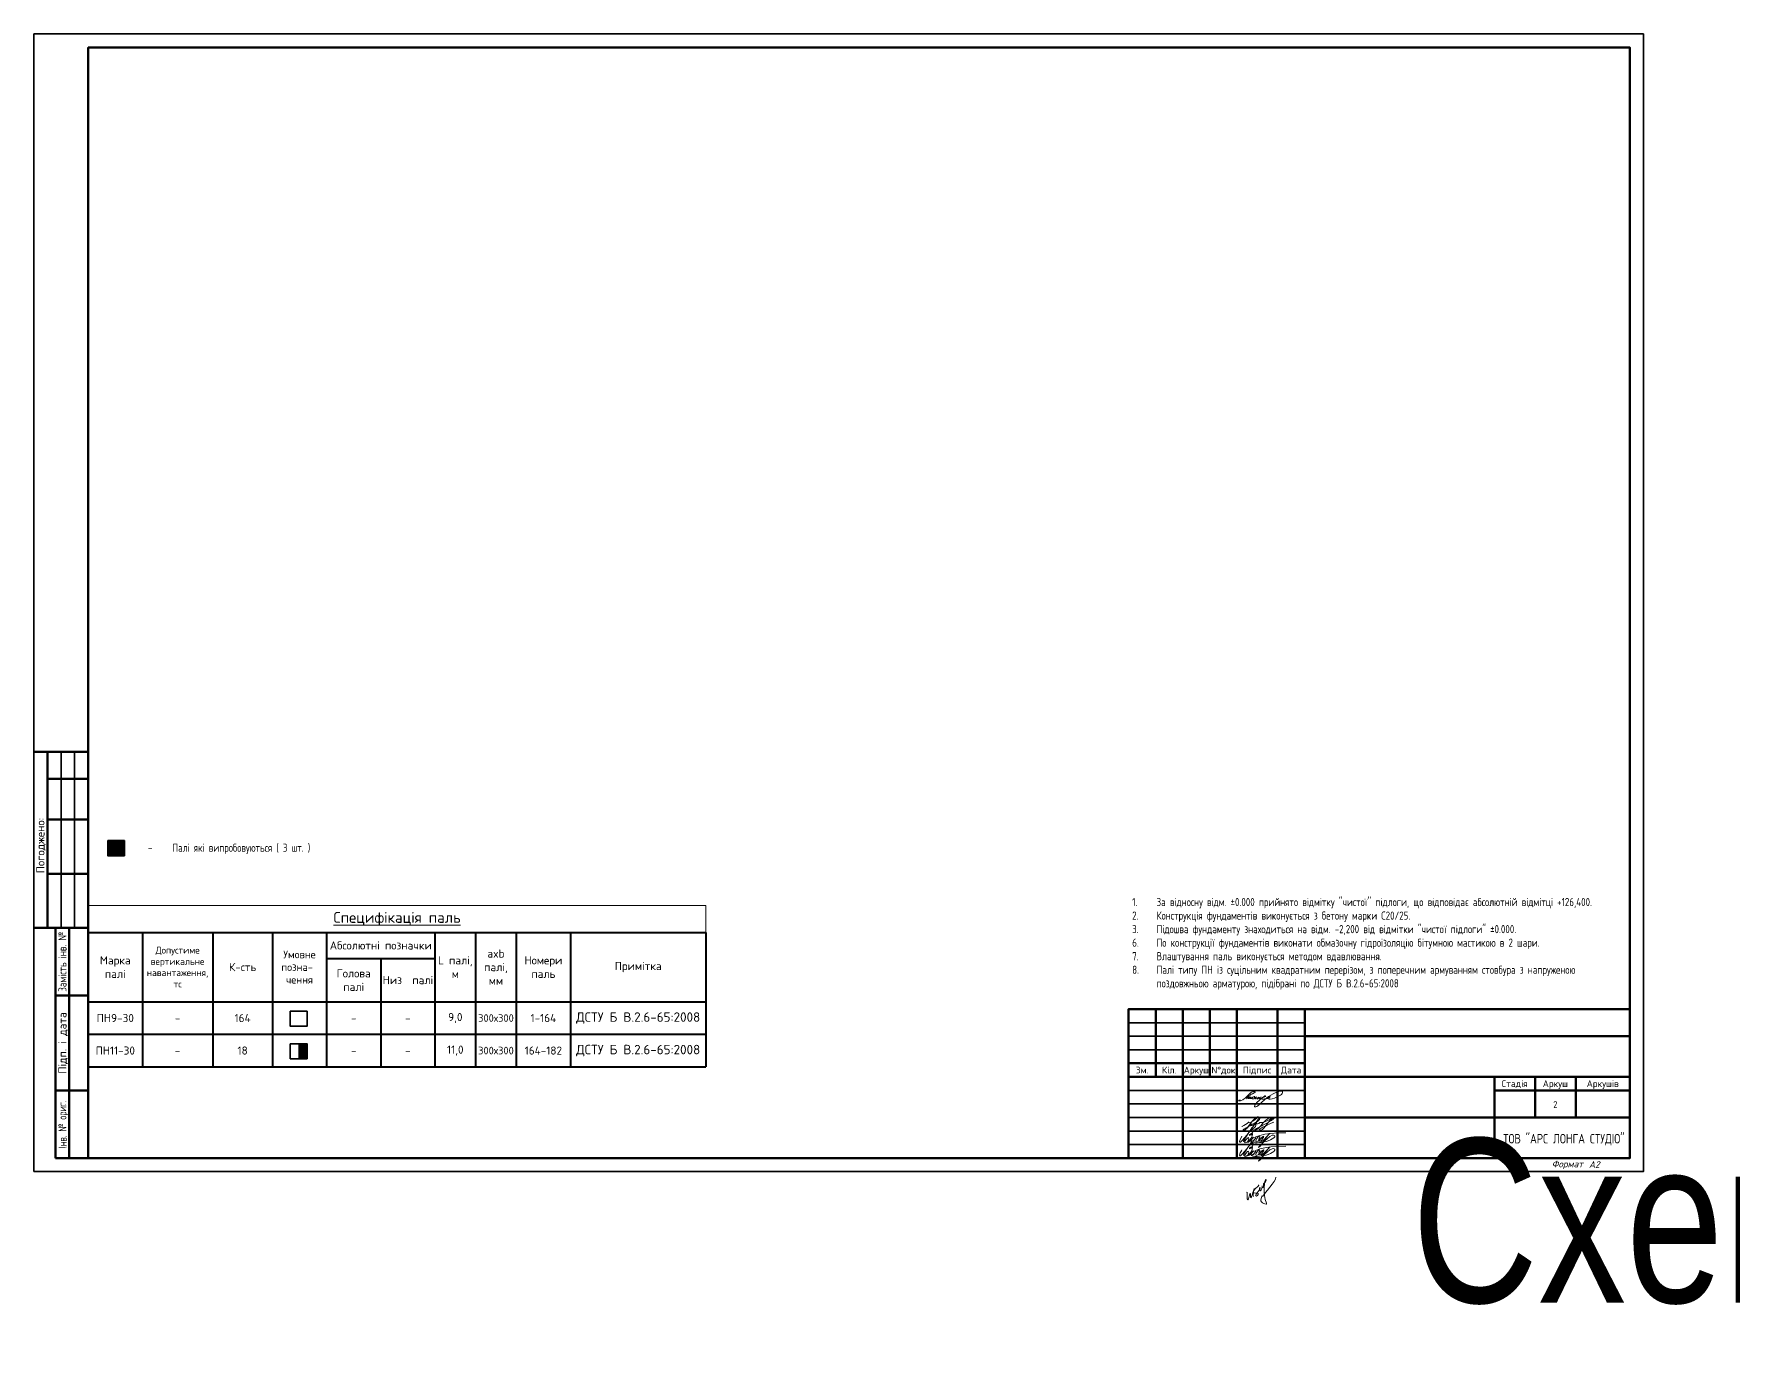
# Paper-space layout 'Схема розміщення паль' of a CAD drawing. Header units: millimetres. Extents: x 138 to 1393, y -67 to 418.
# Drawn here: x 138 to 765, y -67 to 418 of the extents above; entities that cross this region are included whole.
import ezdxf
from ezdxf.enums import TextEntityAlignment as Align

# ---------------------------------------------------------------- set-up
doc = ezdxf.new("R2018")
doc.units = ezdxf.units.MM
doc.layers.get('0').update_dxf_attribs({"lineweight": 0})
doc.layers.add('_U+0421_U+043B_U+043E_U+0439 1', color=7, linetype='Continuous')
doc.layers.add('signature', color=7, linetype='Continuous')
doc.layers.add('КС_стіни', color=250, linetype='Continuous', lineweight=30)
doc.layers.add('Лоток', color=3, linetype='Continuous', lineweight=40)
doc.styles.add('2.5', font='isocpeur.TTF', dxfattribs={"width": 0.8, "height": 2.5})
doc.styles.add('GOST 2.304', font='isocpeur.TTF')
doc.styles.get("Standard").update_dxf_attribs({"font": 'isocpeur.TTF'})
doc.styles.add('Аннотативный', font='isocpeur.TTF')
doc.styles.add('ГОСТ 2.304', font='CS_Gost2304.shx')

# ---------------------------------------------------------------- blocks, each defined once
blk = doc.blocks.new('Форматы - Украина1')
at = {"lineweight": 50}
for points in [[(-190, 5), (-190, 60)], [(-190, 60), (-5, 60)], [(-5, 60), (-5, 5), (-190, 5)], [(-180, 60), (-180, 35)], [(-170, 60), (-170, 5)], [(-160, 60), (-160, 35)], [(-150, 60), (-150, 5)], [(-135, 60), (-135, 5)], [(-125, 5), (-125, 60)], [(-5, 50), (-125, 50)], [(-190, 40), (-125, 40)], [(-5, 35), (-190, 35)], [(-55, 35), (-55, 5)], [(-40, 35), (-40, 20)], [(-25, 35), (-25, 20)], [(-5, 30), (-55, 30)], [(-5, 20), (-125, 20)]]:
    blk.add_lwpolyline(points, dxfattribs=at)
for points in [[(-190, 55), (-125, 55)], [(-190, 50), (-125, 50)], [(-190, 45), (-125, 45)], [(-190, 30), (-125, 30)], [(-125, 25), (-190, 25)], [(-190, 20), (-125, 20)], [(-190, 15), (-125, 15)], [(-190, 10), (-125, 10)]]:
    blk.add_lwpolyline(points)
at = {"linetype": 'Continuous', "style": '2.5'}
for s, p in [('Зм.', (-185, 37.5)), ('Кіл.', (-175, 37.5)), ('Аркуш', (-165, 37.5)), ('N%%dдок', (-155, 37.5)), ('Підпис', (-142.62, 37.5)), ('Дата', (-130, 37.5)), ('Стадія', (-47.5, 32.5)), ('Аркуш', (-32.5, 32.5)), ('Аркушів', (-15, 32.5))]:
    blk.add_text(s, height=2.5, dxfattribs=at).set_placement(p, align=Align.MIDDLE_CENTER)
at = {"ltscale": 50, "insert": (-29.36, 13.92), "char_height": 3.5, "width": 47.5768, "attachment_point": 2, "style": 'ГОСТ 2.304'}
blk.add_mtext('{\\fISOCPEUR|b0|i0|c204|p34;\\W0.8;ТОВ "АРС ЛОНГА СТУДІО" }', dxfattribs=at)
at = {"color": 6, "linetype": 'ByBlock', "lineweight": 30, "width": 0.8}
for tag, height, p in [('НОМЕРДОГОВОРА', 2.5, (-64.29, 55.11)), ('НАЗВАНИЕОБЪЕКТА', 2.5, (-64.29, 42.21)), ('ГАП', 2.5, (-180.25, 27.44)), ('ГАП', 2.5, (-160.25, 27.44)), ('КОМПЛЕКТЧЕРТЕЖЕЙ', 2.5, (-90.03, 27.53)), ('СТАДИЯ', 2.5, (-47.39, 24.88)), ('ПЕРЕВІРИВ', 2.5, (-180.25, 12.44)), ('РОЗРОБИВ', 2.5, (-180.25, 17.44)), ('ВИКОНАВЕЦЬ', 2.3, (-160.25, 17.44)), ('ПРОВЕРЯЮЩИЙ', 2, (-160.25, 12.44)), ('ПЕРЕВІРИВ', 2.5, (-180.25, 7.44)), ('ПРОВЕРЯЮЩИЙ', 2, (-160.25, 7.44)), ('НАЗВАНИЕЛИСТА', 2.5, (-114.55, 12.18))]:
    blk.add_attdef(tag, text='', height=height, dxfattribs=at).set_placement(p, align=Align.MIDDLE_CENTER)
at = {"style": '2.5', "width": 0.8}
for tag, p in [('ЛИСТ', (-32.5, 24.79)), ('ФОРМАТ', (-17.06, 2.29))]:
    blk.add_attdef(tag, text='', height=2.5, dxfattribs=at).set_placement(p, align=Align.MIDDLE_CENTER)
at = {"style": 'ГОСТ 2.304', "oblique": 15}
blk.add_attdef('ЛИСТОВ', text='', height=3.5, dxfattribs=at).set_placement((-15, 25), align=Align.MIDDLE_CENTER)
for tag, p in [('ДОЛЖНОСТЬ(3)', (-189, 22.54)), ('ФАМИЛИЯ(3)', (-169, 22.5))]:
    blk.add_attdef(tag, text='', height=2.5, dxfattribs=at).set_placement(p, align=Align.MIDDLE_LEFT)
blk = doc.blocks.new('A$C1c6392b8')
at = {"color": 7, "linetype": 'Continuous', "lineweight": 5}
for p, q in [((-1372, -413), (-1378, -419)), ((-1378, -419), (-1378, -424)), ((-1378, -424), (-1375, -426)), ((-1375, -426), (-1319, -429)), ((-1353, -403), (-1372, -413)), ((-1330, -395), (-1353, -403)), ((-1314, -395), (-1330, -395)), ((-1319, -429), (-1310, -428)), ((-1310, -428), (-1290, -417)), ((-1290, -417), (-1218, -382)), ((-1218, -382), (-1206, -374)), ((-1206, -374), (-1143, -324)), ((-1143, -324), (-1068, -248)), ((-1079, -318), (-1083, -324)), ((-1083, -324), (-1082, -330)), ((-1082, -330), (-1077, -339)), ((-1055, -294), (-1079, -318)), ((-1077, -339), (-1072, -343)), ((-1072, -343), (-1062, -345)), ((-1068, -248), (-999, -190)), ((-1005, -244), (-1055, -294)), ((-1028, -325), (-1031, -335)), ((-1031, -335), (-1028, -343)), ((-1020, -311), (-1028, -325)), ((-1028, -343), (-1020, -344)), ((-1006, -293), (-1020, -311)), ((-1020, -344), (-1001, -338)), ((-975, -266), (-1006, -293)), ((-955, -209), (-1005, -244)), ((-1001, -338), (-987, -330)), ((-999, -190), (-936, -133)), ((-992, -284), (-991, -283)), ((-992, -287), (-992, -284)), ((-991, -294), (-992, -287)), ((-991, -283), (-988, -283)), ((-985, -306), (-991, -294)), ((-988, -283), (-964, -286)), ((-987, -330), (-981, -324)), ((-979, -317), (-985, -306)), ((-981, -324), (-979, -317)), ((-964, -322), (-971, -332)), ((-971, -332), (-970, -340)), ((-970, -340), (-964, -343)), ((-964, -286), (-936, -284)), ((-954, -311), (-964, -322)), ((-964, -343), (-949, -343)), ((-915, -184), (-955, -209)), ((-930, -284), (-954, -311)), ((-949, -343), (-919, -335)), ((-936, -133), (-902, -110)), ((-936, -284), (-930, -284)), ((-930, -284), (-925, -277)), ((-919, -335), (-888, -316)), ((-867, -160), (-915, -184)), ((-902, -110), (-871, -94)), ((-886, -324), (-889, -334)), ((-889, -334), (-888, -340)), ((-888, -316), (-855, -293)), ((-888, -340), (-880, -344)), ((-872, -305), (-886, -324)), ((-880, -344), (-870, -348)), ((-871, -94), (-837, -84)), ((-870, -348), (-848, -352)), ((-801, -128), (-867, -160)), ((-855, -293), (-826, -277)), ((-848, -352), (-823, -347)), ((-837, -84), (-809, -83)), ((-826, -277), (-810, -269)), ((-823, -347), (-795, -339)), ((-810, -269), (-791, -268)), ((-809, -83), (-787, -84)), ((-791, -298), (-804, -308)), ((-774, -114), (-801, -128)), ((-795, -339), (-774, -329)), ((-794, -629), (-782, -590)), ((-791, -268), (-782, -269)), ((-781, -292), (-791, -298)), ((-787, -84), (-779, -87)), ((-782, -269), (-777, -273)), ((-782, -590), (-752, -545)), ((-777, -284), (-781, -292)), ((-779, -87), (-770, -95)), ((-774, -329), (-779, -342)), ((-779, -342), (-778, -349)), ((-778, -349), (-771, -352)), ((-777, -273), (-777, -284)), ((-769, -103), (-774, -114)), ((-774, -329), (-749, -307)), ((-771, -352), (-759, -351)), ((-770, -95), (-769, -103)), ((-759, -351), (-704, -336)), ((-752, -545), (-690, -473)), ((-749, -307), (-717, -284)), ((-717, -284), (-712, -281)), ((-667, -605), (-711, -630)), ((-704, -336), (-681, -325)), ((-690, -339), (-693, -347)), ((-693, -347), (-692, -355)), ((-692, -355), (-689, -358)), ((-681, -325), (-690, -339)), ((-690, -473), (-616, -408)), ((-689, -358), (-670, -351)), ((-681, -325), (-660, -309)), ((-670, -351), (-632, -327)), ((-610, -564), (-667, -605)), ((-660, -309), (-634, -285)), ((-632, -327), (-592, -302)), ((-616, -408), (-541, -342)), ((-606, -333), (-611, -346)), ((-611, -346), (-608, -352)), ((-515, -466), (-610, -564)), ((-608, -352), (-600, -354)), ((-596, -315), (-606, -333)), ((-600, -354), (-577, -344)), ((-585, -297), (-596, -315)), ((-592, -302), (-552, -276)), ((-577, -344), (-542, -328)), ((-542, -328), (-492, -311)), ((-541, -342), (-517, -320)), ((-517, -344), (-519, -351)), ((-519, -351), (-517, -358)), ((-496, -303), (-517, -344)), ((-517, -358), (-511, -362)), ((-354, -326), (-515, -466)), ((-511, -362), (-473, -364)), ((-475, -286), (-496, -303)), ((-492, -311), (-432, -286)), ((-429, -253), (-475, -286)), ((-473, -364), (-445, -361)), ((-445, -361), (-420, -353)), ((-432, -286), (-385, -267)), ((-417, -243), (-429, -253)), ((-420, -353), (-345, -344)), ((-405, -243), (-417, -243)), ((-393, -244), (-405, -243)), ((-385, -251), (-393, -244)), ((-380, -258), (-385, -251)), ((-385, -267), (-381, -263)), ((-381, -263), (-380, -258)), ((-271, -263), (-354, -326)), ((-345, -344), (-309, -334)), ((-309, -334), (-274, -310)), ((-274, -310), (-239, -279)), ((-189, -209), (-271, -263)), ((-263, -329), (-268, -338)), ((-268, -338), (-267, -349)), ((-267, -349), (-256, -360)), ((-235, -302), (-263, -329)), ((-256, -360), (-248, -362)), ((-248, -362), (-218, -364)), ((-239, -279), (-224, -270)), ((-214, -268), (-235, -302)), ((-224, -270), (-216, -267)), ((-218, -364), (-144, -355)), ((-216, -267), (-214, -268)), ((-101, -161), (-189, -209)), ((-144, -355), (-59, -325)), ((-29, -127), (-101, -161)), ((-59, -325), (49, -272)), ((77, -86), (-29, -127)), ((49, -272), (167, -216)), ((143, -69), (77, -86)), ((202, -66), (143, -69)), ((167, -216), (200, -191)), ((200, -191), (225, -157)), ((223, -67), (202, -66)), ((238, -77), (223, -67)), ((225, -157), (246, -118)), ((244, -96), (238, -77)), ((246, -118), (244, -96)), ((-793, -642), (-794, -629)), ((-789, -647), (-793, -642)), ((-775, -648), (-789, -647)), ((-749, -646), (-775, -648)), ((-711, -630), (-749, -646))]:
    blk.add_line(p, q, dxfattribs=at)
blk = doc.blocks.new('A$Ce5c1ad16')
at = {"layer": 'Лоток', "color": 4, "linetype": 'ByBlock', "lineweight": 5, "xscale": 0.01, "yscale": 0.01, "zscale": 0.01}
blk.add_blockref('A$C1c6392b8', (-10.61, -4.61), dxfattribs=at)
blk = doc.blocks.new('A$C777a1fed')
at = {"layer": '_U+0421_U+043B_U+043E_U+0439 1', "color": 7, "lineweight": 5}
for points, knots in [([(-114, 32), (-111, 33), (-151, -26), (-133, -26), (-115, -26), (-17, 109), (-18, 113), (-19, 117), (-101, -7), (-99, -20)], [0, 0, 0, 0, 1, 1, 1, 2, 2, 2, 3, 3, 3, 3]), ([(-112, -6), (-112, -6), (-95, -12), (-75, 28), (-70, 38), (-31, 100), (-10, 94), (3, 91), (-27, 37), (-44, 40), (-52, 42), (-16, 76), (-16, 51), (-16, 17), (-62, -30), (-84, -28), (-106, -26), (-58, 26), (-52, 20), (-40, 7), (-70, -24), (-60, -24), (-50, -24), (-6, 22), (-8, 24), (-10, 26), (-41, -16), (-28, -18), (-13, -20), (17, 18), (15, 19), (13, 20), (-11, -17), (-4, -18)], [0, 0, 0, 0, 1, 1, 1, 2, 2, 2, 3, 3, 3, 4, 4, 4, 5, 5, 5, 6, 6, 6, 7, 7, 7, 8, 8, 8, 9, 9, 9, 10, 10, 10, 11, 11, 11, 11]), ([(38, 3), (40, 3), (55, 21), (50, 30), (41, 45), (0, -18), (21, -19), (42, -20), (67, 22), (71, 22), (75, 22), (71, 9), (76, 11), (81, 13), (93, 29), (86, 32), (79, 35), (37, -11), (52, -15), (67, -19), (80, 24), (83, 23), (86, 22), (52, -24), (68, -17), (84, -10), (143, 57), (142, 61), (141, 65), (91, -11), (77, -30), (63, -49), (41, -74), (39, -72), (37, -70), (150, 55), (179, 44), (222, 28), (132, -14), (92, -20), (77, -22), (-26, -42), (-31, -12), (-37, 20), (85, 69), (291, 65)], [0, 0, 0, 0, 1, 1, 1, 2, 2, 2, 3, 3, 3, 4, 4, 4, 5, 5, 5, 6, 6, 6, 7, 7, 7, 8, 8, 8, 9, 9, 9, 10, 10, 10, 11, 11, 11, 12, 12, 12, 13, 13, 13, 14, 14, 14, 15, 15, 15, 15])]:
    blk.add_open_spline(points, degree=3, knots=knots, dxfattribs=at)
blk = doc.blocks.new('A$Cf9797420')
at = {"layer": '_U+0421_U+043B_U+043E_U+0439 1', "color": 12, "lineweight": 5}
for points, knots in [([(21, 94), (23, 91), (29, 95), (28, 90), (27, 85), (-29, 41), (-26, 30), (-24, 23), (-9, 23), (14, 24), (37, 25), (15, -4), (9, -4), (3, -4), (-15, -1), (23, 37), (44, 58), (43, 80), (37, 70), (36, 69), (30, 43), (42, 44), (54, 45), (61, 85), (58, 86), (55, 87), (61, 67), (66, 73), (71, 79), (69, 111), (72, 109), (75, 107), (100, 139), (91, 145), (82, 151), (58, 15), (97, -66), (107, -87), (37, -64), (45, -37), (64, 29), (50, -23), (63, -3), (76, 17), (182, 130), (178, 163)], [0, 0, 0, 0, 1, 1, 1, 2, 2, 2, 3, 3, 3, 4, 4, 4, 5, 5, 5, 6, 6, 6, 7, 7, 7, 8, 8, 8, 9, 9, 9, 10, 10, 10, 11, 11, 11, 12, 12, 12, 13, 13, 13, 14, 14, 14, 15, 15, 15, 15]), ([(-76, 25), (-76, 25), (-81, 31), (-76, 30), (-71, 29), (-79, -38), (-70, -37), (-61, -36), (-51, 27), (-47, 22), (-43, 17), (-50, -22), (-43, -18), (-36, -14), (-9, 62), (-13, 63), (-17, 64), (-23, -4), (-20, -7)], [0, 0, 0, 0, 1, 1, 1, 2, 2, 2, 3, 3, 3, 4, 4, 4, 5, 5, 5, 6, 6, 6, 6])]:
    blk.add_open_spline(points, degree=3, knots=knots, dxfattribs=at)
blk = doc.blocks.new('*T9')
at = {"linetype": 'ByBlock', "lineweight": 40, "transparency": 16777216}
for p, q in [((0, -10), (228, -10)), ((0, -10), (0, -59.6)), ((20, -10), (20, -59.6)), ((46, -10), (46, -59.6)), ((68, -10), (68, -59.6)), ((88, -10), (88, -59.6)), ((128, -10), (128, -59.6)), ((143, -10), (143, -59.6)), ((158, -10), (158, -59.6)), ((178, -10), (178, -59.6)), ((228, -10), (228, -59.6)), ((88, -19.6), (128, -19.6)), ((108, -19.6), (108, -59.6)), ((0, -35.6), (228, -35.6)), ((0, -47.6), (228, -47.6)), ((0, -59.6), (228, -59.6))]:
    blk.add_line(p, q, dxfattribs=at)
at = {"layer": 'Defpoints', "color": 8, "linetype": 'ByBlock', "lineweight": 0, "transparency": 16777216}
for p, q in [((0, 0), (228, 0)), ((0, 0), (0, -10)), ((228, 0), (228, -10))]:
    blk.add_line(p, q, dxfattribs=at)
at = {"transparency": 16777216, "attachment_point": 5, "style": 'Аннотативный'}
for s, insert, char_height, width in [('{\\LСпецифікація паль}', (114, -5), 4, 225), ('Марка палі', (10, -22.8), 3, 18), ('Допустиме вертикальне навантаження, тс', (33, -22.8), 2.5, 24), ('Умовне позна-  чення', (78, -22.8), 2.8, 18), ('Абсолютні позначки', (108, -14.8), 3, 38), ('L палі, м', (135.5, -22.8), 3, 13), ('axb палі, мм', (150.5, -22.8), 3, 13), ('Номери паль', (168, -22.8), 3, 18), ('К-сть', (57, -22.8), 3, 20), ('Голова палі', (98, -27.6), 3, 18), ('Примітка', (203, -22.8), 3, 48), ('Низ  палі', (118, -27.6), 3, 18), ('ПН9-30', (10, -41.6), 3, 19), ('-', (33, -41.6), 3, 25), ('164', (57, -41.6), 3, 21), ('-', (98, -41.6), 3, 19), ('-', (118, -41.6), 3, 19), ('9,0', (135.5, -41.6), 3, 14), ('300х300', (150.5, -41.6), 2.8, 14), ('1-164', (168, -41.6), 3, 19), ('ДСТУ Б В.2.6-65:2008', (203, -41.6), 3.5, 49), ('ПН11-30', (10, -53.6), 3, 19), ('-', (33, -53.6), 3, 25), ('18', (57, -53.6), 3, 21), ('-', (98, -53.6), 3, 19), ('-', (118, -53.6), 3, 19), ('11,0', (135.5, -53.6), 3, 14), ('300х300', (150.5, -53.6), 2.8, 14), ('164-182', (168, -53.6), 3, 19), ('ДСТУ Б В.2.6-65:2008', (203, -53.6), 3.5, 49)]:
    blk.add_mtext(s, dxfattribs=dict(at, insert=insert, char_height=char_height, width=width))
blk = doc.blocks.new('*U20')
at = {"color": 0, "linetype": 'Continuous', "lineweight": 60}
for p, q in [((-574, 155), (-594, 155)), ((-589, 90), (-589, 155)), ((-589, 145), (-574, 145)), ((-589, 130), (-574, 130)), ((-589, 110), (-574, 110)), ((-594, 90), (-574, 90)), ((-586, 5), (-586, 90)), ((-581, 5), (-581, 90)), ((-586, 65), (-574, 65)), ((-180, 60), (-180, 35)), ((-170, 60), (-170, 5)), ((-160, 60), (-160, 35)), ((-150, 60), (-150, 5)), ((-135, 60), (-135, 5)), ((-125, 5), (-125, 59.99)), ((-125, 50), (-5, 50)), ((-190, 40), (-125, 40)), ((-190, 35), (-5, 35)), ((-55, 5), (-55, 35)), ((-55, 35), (-55, 5)), ((-40, 35), (-40, 20)), ((-25, 35), (-25, 20)), ((-586, 30), (-574, 30)), ((-55, 30), (-5, 30)), ((-125, 20), (-5, 20)), ((-574, 5), (-586, 5))]:
    blk.add_line(p, q, dxfattribs=at)
at = {"color": 0, "linetype": 'Continuous', "lineweight": -2}
for p, q in [((-584, 90), (-584, 155)), ((-579, 90), (-579, 155)), ((-190, 55), (-125, 55)), ((-190, 50), (-125, 50)), ((-190, 45), (-125, 45)), ((-190, 30), (-125, 30)), ((-190, 25), (-125, 25)), ((-190, 20), (-125, 20)), ((-190, 15), (-125, 15)), ((-190, 10), (-125, 10))]:
    blk.add_line(p, q, dxfattribs=at)
blk.add_lwpolyline([(-594, 0), (0, 0), (0, 420), (-594, 420), (-594, 0)], dxfattribs=at)
at = {"color": 0, "linetype": 'Continuous', "lineweight": 60}
blk.add_lwpolyline([(-574, 5), (-5, 5), (-5, 415), (-574, 415), (-574, 5)], dxfattribs=at)
blk.add_lwpolyline([(-5, 5), (-190, 5), (-190, 60), (-5, 60)], close=True, dxfattribs=at)
at = {"color": 0, "linetype": 'Continuous', "lineweight": -2, "style": 'GOST 2.304'}
blk.add_text('Погоджено:', height=3, rotation=90, dxfattribs=at).set_placement((-590.12, 110.16))
at = {"color": 0, "linetype": 'Continuous', "lineweight": -2, "style": '2.5'}
for s, rotation, width, p in [('Замість інв. №', 90, 0.8, (-583.5, 77.5)), ('Інв. № ориг.', 90.7, 0.7, (-583.5, 17.5))]:
    blk.add_text(s, height=3, rotation=rotation, dxfattribs=dict(at, width=width)).set_placement(p, align=Align.MIDDLE_CENTER)
blk.add_text('Підп. і дата', height=3, rotation=90, dxfattribs=at).set_placement((-583.5, 47.5), align=Align.MIDDLE_CENTER)
at = {"color": 0, "linetype": 'Continuous', "lineweight": -2, "style": 'GOST 2.304', "oblique": 15}
blk.add_text('Формат', height=2.5, dxfattribs=at).set_placement((-22.27, 1.59), align=Align.RIGHT)
for tag, p in [('ДАТА_С7', (-584.8, 275.6)), ('ДАТА_С8', (-579.8, 275.6)), ('ДАТА_С9', (-574.8, 275.6)), ('ФАМИЛИЯ_С7', (-584.8, 240.6)), ('ФАМИЛИЯ_С8', (-579.8, 240.6)), ('ФАМИЛИЯ_С9', (-574.8, 240.6)), ('ДОЛЖНОСТЬ_С7', (-584.8, 220.6)), ('ДОЛЖНОСТЬ_С8', (-579.8, 220.6)), ('ДОЛЖНОСТЬ_С9', (-574.8, 220.6)), ('ДАТА_С4', (-584.8, 210.6)), ('ДАТА_С5', (-579.8, 210.6)), ('ДАТА_С6', (-574.8, 210.6)), ('ФАМИЛИЯ_С4', (-584.8, 175.6)), ('ФАМИЛИЯ_С5', (-579.8, 175.6)), ('ФАМИЛИЯ_С6', (-574.8, 175.6)), ('ДОЛЖНОСТЬ_С4', (-584.8, 155.6)), ('ДОЛЖНОСТЬ_С5', (-579.8, 155.6)), ('ДОЛЖНОСТЬ_С6', (-574.8, 155.6)), ('ДАТА_С1', (-584.8, 145.6)), ('ДАТА_С2', (-579.8, 145.6)), ('ДАТА_С3', (-574.8, 145.6)), ('ФАМИЛИЯ_С2', (-579.8, 110.6)), ('ФАМИЛИЯ_С3', (-574.8, 110.6)), ('ФАМИЛИЯ_С1', (-584.8, 110.6)), ('ДОЛЖНОСТЬ_С1', (-584.8, 90.6)), ('ДОЛЖНОСТЬ_С2', (-579.8, 90.6)), ('ДОЛЖНОСТЬ_С3', (-574.8, 90.6)), ('ИНВНОМЕР', (-575.11, 6.9))]:
    blk.add_attdef(tag, p, '', height=2.5, rotation=90, dxfattribs=at)
at = {"color": 0, "linetype": 'Continuous', "lineweight": 30}
blk.add_attdef('РЕГ_НОМЕР', text='', height=3, dxfattribs=at).set_placement((-24.6, 67), align=Align.TOP_CENTER)
at = {"color": 0, "linetype": 'Continuous', "lineweight": -2, "style": 'GOST 2.304', "oblique": 15}
for tag, p in [('ДОК4', (-539, 55.95)), ('ИЗМЕНЕНИЕ4', (-185, 55.95)), ('УЧАСТОК4', (-175, 55.95)), ('ЛИСТ4', (-165, 55.95)), ('ИЗМЕНЕНИЕ3', (-185, 50.95)), ('УЧАСТОК3', (-175, 50.95)), ('ЛИСТ3', (-165, 50.95)), ('ДОК3', (-155, 50.95)), ('ИЗМЕНЕНИЕ2', (-185, 45.95)), ('УЧАСТОК2', (-175, 45.95)), ('ЛИСТ2', (-165, 45.95)), ('ДОК2', (-155, 45.95)), ('НАИМЕНОВАНИЕ1', (-66.57, 45.54)), ('ИЗМЕНЕНИЕ1', (-185, 40.95)), ('УЧАСТОК1', (-175, 40.95)), ('ЛИСТ1', (-165, 40.95)), ('ДОК1', (-155, 40.95)), ('НАИМЕНОВАНИЕ3', (-66.57, 36.94)), ('НАИМЕНОВАНИЕ2', (-66.57, 41.18)), ('СООРУЖЕНИЕ1', (-89.86, 30.35)), ('СООРУЖЕНИЕ2', (-89.86, 25.99)), ('СООРУЖЕНИЕ3', (-89.86, 21.75)), ('НАИМЕНОВАНИЕ_ЛИСТА2', (-90.36, 10.97)), ('НАИМЕНОВАНИЕ_ЛИСТА1', (-90.36, 15.32)), ('НАИМЕНОВАНИЕ_ЛИСТА3', (-90.36, 6.72))]:
    blk.add_attdef(tag, text='', height=2.5, dxfattribs=at).set_placement(p, align=Align.CENTER)
at = {"color": 0, "linetype": 'Continuous', "lineweight": -2, "style": 'GOST 2.304', "oblique": 15, "flags": 8}
for tag, p in [('ДАТА10', (-130.07, 55.83)), ('ДАТА9', (-130.07, 50.83)), ('ДАТА8', (-130.07, 45.83)), ('ДАТА7', (-130.07, 40.83)), ('ДАТА6', (-130.07, 30.83)), ('ДАТА5', (-130.07, 25.83)), ('ДАТА4', (-130.07, 20.83)), ('ДАТА3', (-130.07, 15.83)), ('ДАТА2', (-130.07, 10.83)), ('ДАТА1', (-130.07, 5.83))]:
    blk.add_attdef(tag, text='', height=2.5, dxfattribs=at).set_placement(p, align=Align.CENTER)
at = {"color": 0, "linetype": 'Continuous', "lineweight": -2, "style": 'GOST 2.304', "oblique": 15}
blk.add_attdef('!ШИФР', text='', height=5, dxfattribs=at).set_placement((-60.29, 52.75), align=Align.RIGHT)
for tag, p, height in [('!РАЗДЕЛ', (-60.07, 52.75), 5), ('ДОЛЖНОСТЬ6', (-188.95, 30.95), 2.5), ('ФАМИЛИЯ6', (-168.95, 30.95), 2.5), ('ДОЛЖНОСТЬ5', (-188.95, 25.95), 2.5), ('ФАМИЛИЯ5', (-168.95, 25.95), 2.5), ('ДОЛЖНОСТЬ4', (-188.95, 20.95), 2.5), ('ФАМИЛИЯ4', (-168.95, 20.95), 2.5), ('ДОЛЖНОСТЬ3', (-188.95, 15.95), 2.5), ('ДОЛЖНОСТЬ2', (-188.95, 10.95), 2.5), ('ФАМИЛИЯ3', (-168.95, 15.95), 2.5), ('ФАМИЛИЯ2', (-168.95, 10.95), 2.5), ('ДОЛЖНОСТЬ1', (-188.95, 5.95), 2.5), ('ФАМИЛИЯ1', (-168.95, 5.95), 2.5)]:
    blk.add_attdef(tag, p, '', height=height, dxfattribs=at)
for tag, p in [('!СТАДИЯ', (-47.46, 25)), ('!НОМЕР', (-32.5, 25)), ('КОЛИЧЕСТВО_ЛИСТОВ', (-15, 25))]:
    blk.add_attdef(tag, text='', height=2.5, dxfattribs=at).set_placement(p, align=Align.MIDDLE_CENTER)
for tag, p, flags in [('!ФОРМАТ', (-20.12, 1.39), 8), ('ФОРМАТ-ПОЛЕ', (-19.95, -3.37), 9)]:
    blk.add_attdef(tag, p, '', height=2.5, dxfattribs=dict(at, flags=flags))
blk = doc.blocks.new('A$C7405f228')
at = {"layer": 'signature', "color": 7, "lineweight": 20}
blk.add_open_spline([(-12, -2.1), (-12.1, -2.1), (-12.2, -2.1), (-12.3, -2.1), (-10.5, -1.4), (-8.8, -0.4), (-7.4, 1), (-7.6, 1), (-7.8, 0.8), (-7.8, 0.6), (-6.9, 0.4), (-6.1, 0.8), (-5.3, 1.2), (-3.4, 2.1), (-1.7, 3.4), (-0.4, 5), (-2.8, 4.3), (-4.5, 2.3), (-5.9, 0.2), (-7.3, -1.8), (-8.7, -4), (-10.8, -5.3), (-11.1, -5.5), (-11.6, -5.6), (-11.7, -5.3), (-11.8, -5.1), (-11.6, -4.9), (-11.5, -4.7), (-11.1, -4.3), (-10.7, -4.1), (-10.3, -3.8), (-7.5, -2.2), (-4.8, -0.6), (-2, 0.9), (-0.8, 1.7), (0.5, 2.5), (0.9, 3.9), (0.2, 3.8), (-0.4, 3.2), (-0.8, 2.6), (-1.8, 1.3), (-2.7, 0), (-3.6, -1.4), (-4.3, -2.4), (-4.9, -3.3), (-5.2, -4.5), (-4.1, -3.8), (-3, -3.1), (-2.4, -2.1), (-2.2, -1.8), (-2, -1.4), (-2.3, -1.1), (-2.4, -0.9), (-2.5, -0.8), (-2.7, -0.8), (-4.3, -0.1), (-6.3, -0.4), (-7.6, -1.7), (-5.6, -1.9), (-3.5, -1.4), (-1.8, -0.2), (-1.6, -0.1), (-1.4, 0.2), (-1.5, 0.4), (-2, 0.4), (-2.5, 0.1), (-2.7, -0.3), (-1.5, -0.6), (-0.1, -0.3), (0.8, 0.6), (1.5, 0.5), (2.1, 0.6), (2.8, 0.8), (5.4, 1.4), (7.8, 2.7), (9.7, 4.5), (7.4, 4.5), (5.4, 2.9), (3.9, 1.2), (2.3, -0.5), (1.1, -2.5), (-0.8, -3.9), (-1.5, -4.4), (-2.4, -4.9), (-3.2, -4.6), (-2.8, -4.2), (-2.2, -3.9), (-1.6, -3.6), (0.8, -2.3), (3.3, -1), (5.8, 0.3), (8, 1.5), (10.3, 2.8), (12.1, 4.6), (10.6, 4.6), (9.3, 3.5), (8.2, 2.4), (6.8, 0.9), (5.6, -0.7), (4.4, -2.4), (3.9, -3.1), (3.4, -3.9), (2.7, -4.4), (2, -4.8), (1, -5), (0.3, -4.5), (0.5, -3.9), (1.1, -3.6), (1.7, -3.3), (4.7, -1.7), (7.8, -0.4), (10.9, 0.9), (10.4, 0.8), (9.9, 0.6), (9.4, 0.4)], degree=3, knots=[0, 0, 0, 0, 1, 1, 1, 2, 2, 2, 3, 3, 3, 4, 4, 4, 5, 5, 5, 6, 6, 6, 7, 7, 7, 8, 8, 8, 9, 9, 9, 10, 10, 10, 11, 11, 11, 12, 12, 12, 13, 13, 13, 14, 14, 14, 15, 15, 15, 16, 16, 16, 17, 17, 17, 18, 18, 18, 19, 19, 19, 20, 20, 20, 21, 21, 21, 22, 22, 22, 23, 23, 23, 24, 24, 24, 25, 25, 25, 26, 26, 26, 27, 27, 27, 28, 28, 28, 29, 29, 29, 30, 30, 30, 31, 31, 31, 32, 32, 32, 33, 33, 33, 34, 34, 34, 35, 35, 35, 36, 36, 36, 37, 37, 37, 38, 38, 38, 38], dxfattribs=at)
blk = doc.blocks.new('A$C0f0befdb')
at = {"color": 4, "linetype": 'ByBlock', "xscale": 0.508, "yscale": 0.508}
blk.add_blockref('A$C7405f228', (-7.66, -2.53), dxfattribs=at)

psp = doc.layouts.new('Схема розміщення паль')

# ---------------------------------------------------------------- hatches: boundary and pattern name
at = {"linetype": 'ByBlock', "lineweight": 30}
h = psp.add_hatch(color=256, dxfattribs=at)
h.dxf.hatch_style = 1
h.paths.add_polyline_path([(238.55, 45.63), (235.45, 45.63), (235.45, 40.07), (238.55, 40.07)])
at = {"layer": 'Лоток', "linetype": 'ByBlock', "lineweight": 35}
h = psp.add_hatch(color=256, dxfattribs=at)
h.dxf.hatch_style = 1
h.paths.add_polyline_path([(171.16, 120.61), (164.96, 120.61), (164.96, 115.04), (171.16, 115.04)])

# ---------------------------------------------------------------- linework, layer by layer
at = {"color": 4, "linetype": 'ByBlock', "lineweight": 30}
psp.add_line((235.45, 45.63), (235.45, 40.07), dxfattribs=at)
at = {"layer": 'Лоток', "color": 6, "linetype": 'ByBlock', "lineweight": 35}
for points in [[(164.96, 120.61), (171.16, 120.61), (171.16, 115.04), (164.96, 115.04)], [(232.35, 57.63), (238.55, 57.63), (238.55, 52.07), (232.35, 52.07)], [(232.35, 45.63), (238.55, 45.63), (238.55, 40.07), (232.35, 40.07)]]:
    psp.add_lwpolyline(points, close=True, dxfattribs=at)

# ---------------------------------------------------------------- block references
at = {"color": 5, "linetype": 'ByBlock', "lineweight": 35}
ref = psp.add_blockref('*U20', (731.76, -1.59), dxfattribs=at)
ref.add_attrib('!ФОРМАТ', 'A2', (711.65, -0.2), dxfattribs={"color": 0, "linetype": 'Continuous', "lineweight": -2, "height": 2.5, "style": 'GOST 2.304', "oblique": 15})
psp.add_blockref('*T9', (157.76, 96.72))
at = {"lineweight": 5}
ref = psp.add_blockref('Форматы - Украина1', (731.76, -1.59), dxfattribs=at)
ref.add_attrib('ЛИСТ', '2', dxfattribs={"height": 2.5, "style": '2.5', "width": 0.8}).set_placement((699.26, 23.2), align=Align.MIDDLE_CENTER)
lines = psp.add_mtext('\\W0.8000;Схема Розміщення Паль', dxfattribs={"color": 6, "linetype": 'ByBlock', "insert": (646.21, 10.59), "char_height": 60.5019, "attachment_point": 1})
ref.add_attrib('НАЗВАНИЕЛИСТА', '', (646.21, 10.59)).embed_mtext(lines)
at = {"layer": 'Лоток', "color": 4, "linetype": 'ByBlock', "lineweight": 5}
psp.add_blockref('A$Ce5c1ad16', (606.76, 33.41), dxfattribs=at)
for name, p, xscale, yscale, zscale in [('A$C777a1fed', (588.13, 10.18), 0.04000000000000001, 0.04000000000000001, 0.04000000000000001), ('A$C777a1fed', (588.13, 5.18), 0.04000000000000001, 0.04000000000000001, 0.04000000000000001), ('A$Cf9797420', (588.64, -10.45), 0.04166666666666667, 0.04166666666666667, 0.04166666666666667)]:
    psp.add_blockref(name, p, dxfattribs=dict(at, xscale=xscale, yscale=yscale, zscale=zscale))
at = {"layer": 'Лоток', "color": 6, "linetype": 'ByBlock', "lineweight": 35}
psp.add_blockref('A$C0f0befdb', (597.49, 18.73), dxfattribs=at)

# ---------------------------------------------------------------- texts
at = {"layer": 'КС_стіни', "lineweight": 30, "char_height": 3, "attachment_point": 1, "style": '2.5'}
for s, insert in [('\\A1;\\pxi-3,l4,t4;-^IПалі які випробовуються ( 3 шт. ) ', (176.82, 119.49)), ('\\A1;\\pxi-3,l4,t4;1.^IЗа відносну відм. ±0.000 прийнято відмітку "чистої" підлоги, що відповідає абсолютній відмітці +126,400.\\P2.^IКонструкція фундаментів виконується з бетону марки С20/25.\\P3.^IПідошва фундаменту знаходиться на відм. -2,200 від відмітки "чистої підлоги" ±0.000.\\P6.^IПо конструкції фундаментів виконати обмазочну гідроізоляцію бітумною мастикою в 2 шари.\\P7.^IВлаштування паль виконується методом вдавлювання.\\P8.^IПалі типу ПН із суцільним квадратним перерізом, з поперечним армуванням стовбура з напруженою поздовжньою арматурою, підібрані по ДСТУ Б В.2.6-65:2008', (540.08, 99.45))]:
    psp.add_mtext_dynamic_manual_height_columns(s, width=183.3915, gutter_width=12.5, heights=[0], dxfattribs=dict(at, insert=insert))

doc.saveas('drawing.dxf')
